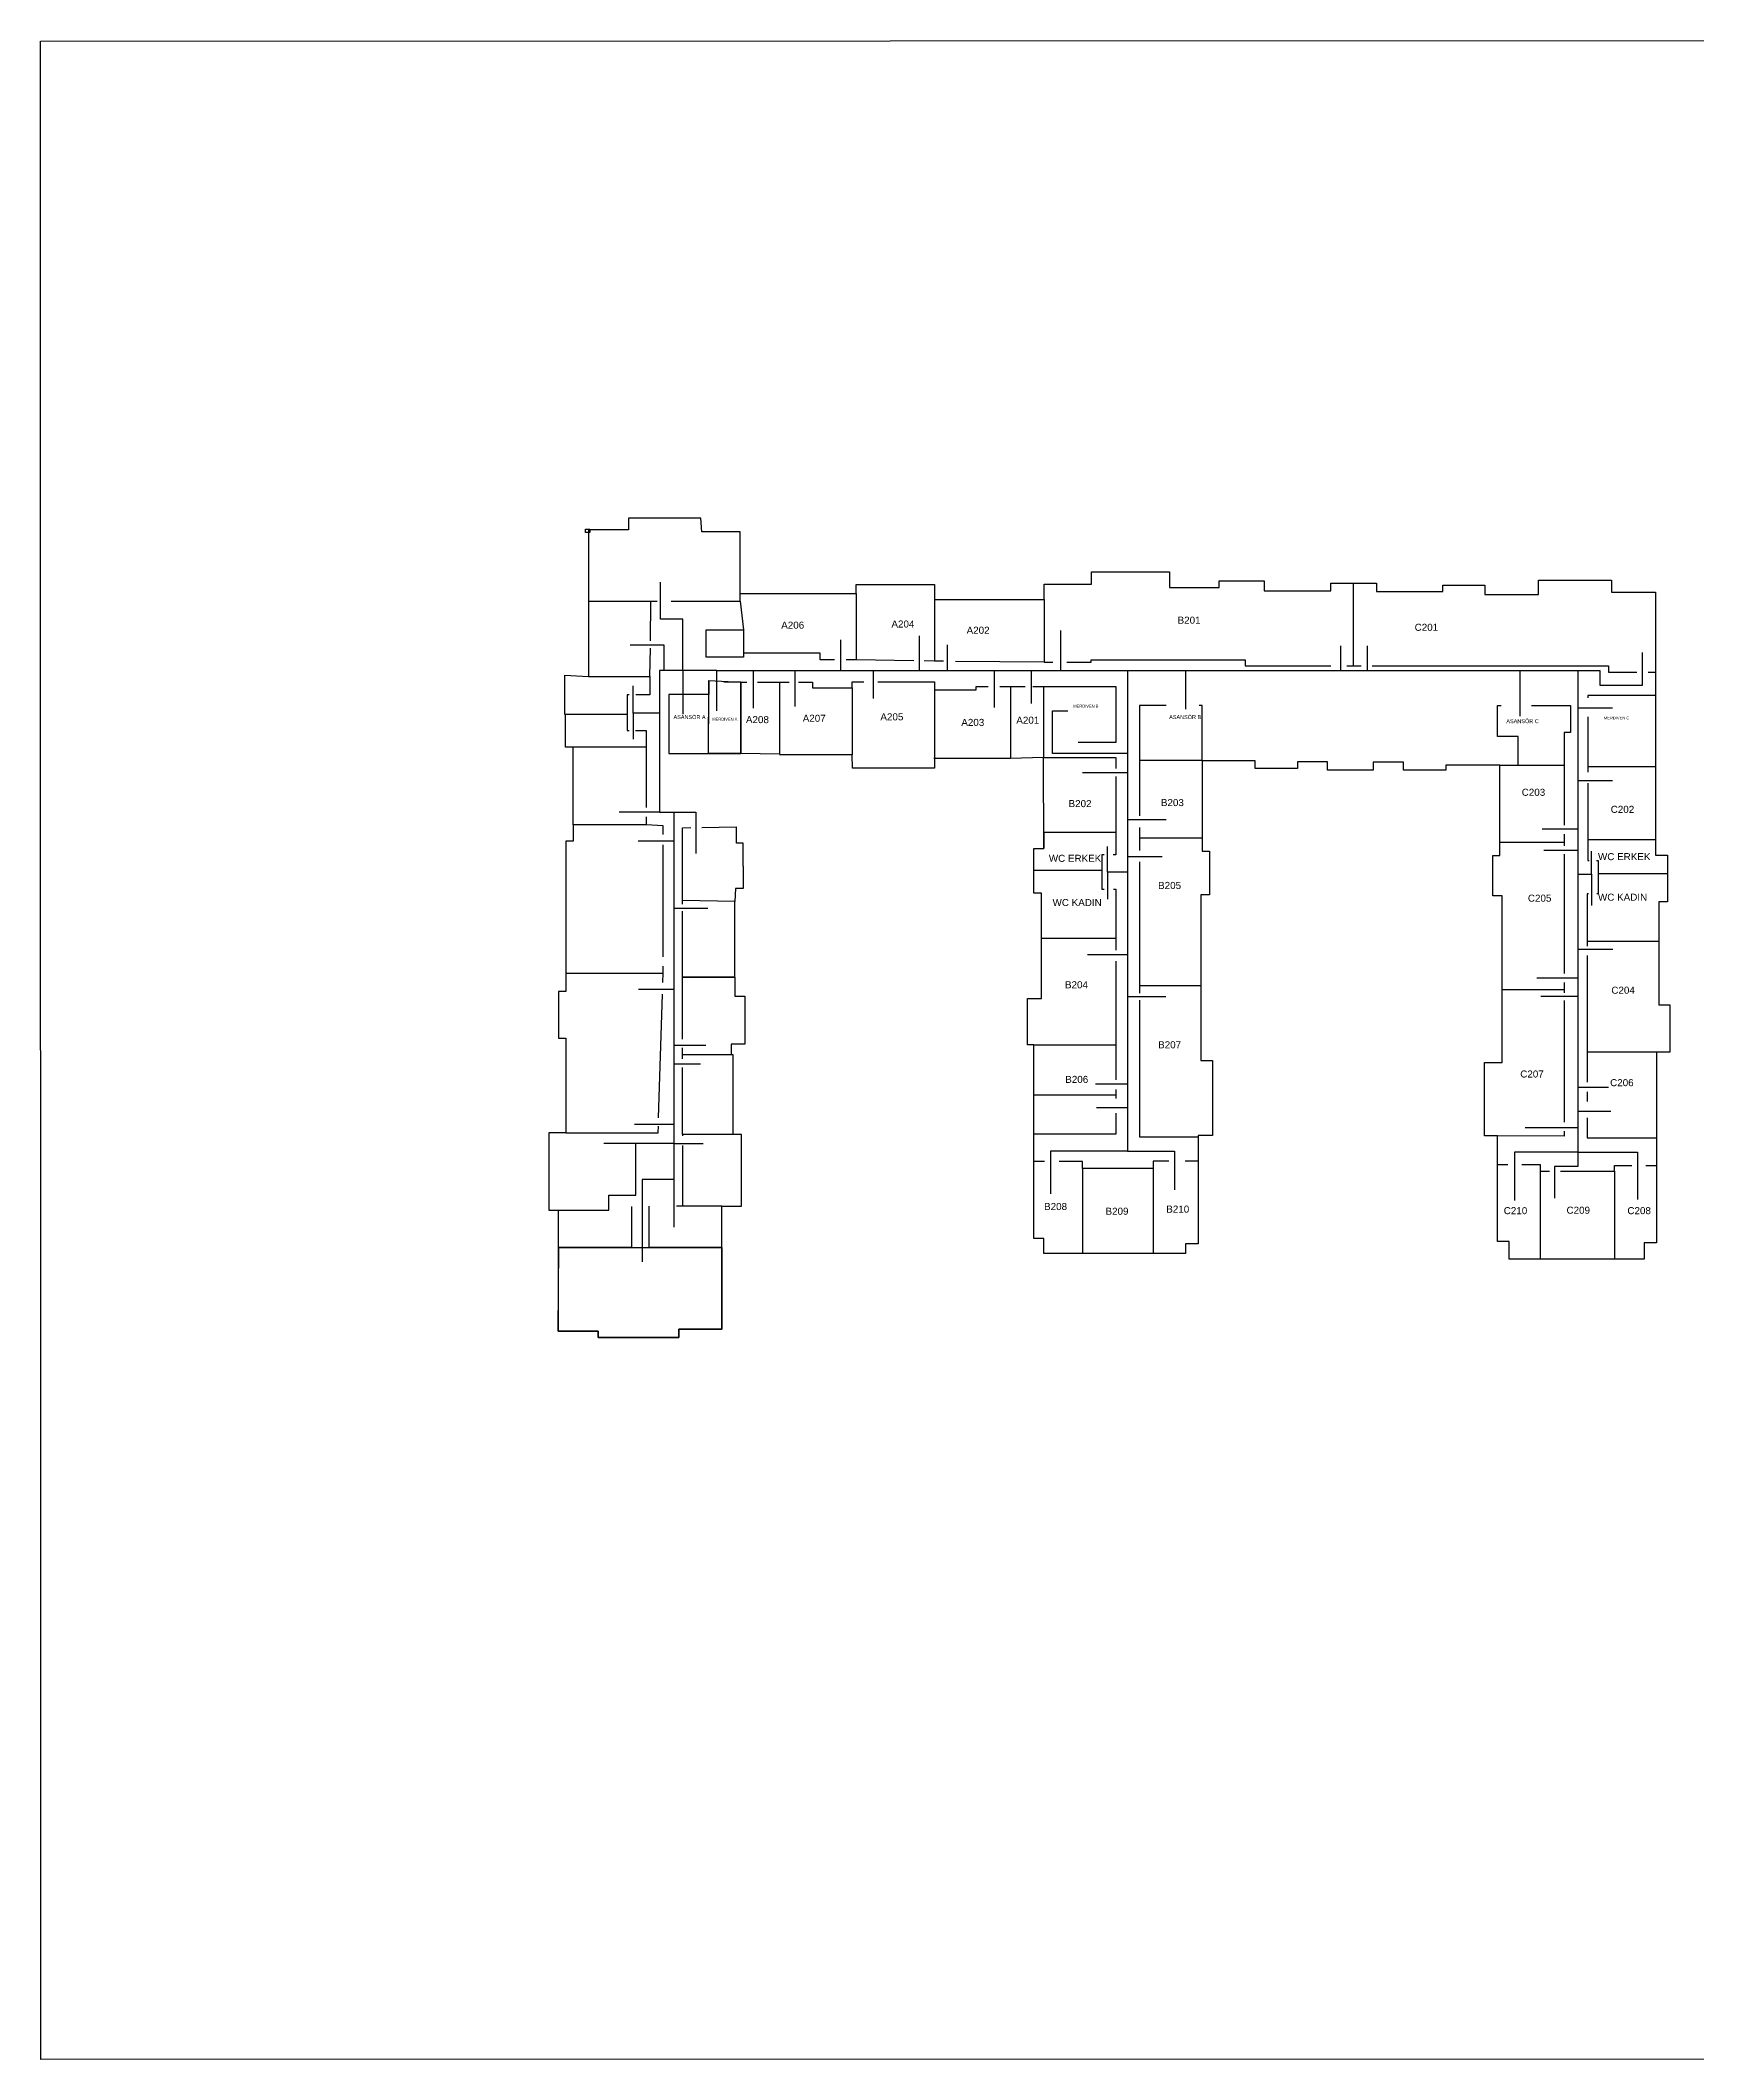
# Model space of a CAD drawing. Header units: metres. Extents: x 38811.5 to 38887.9, y 38454 to 38511.4.
# Drawn here: x 38811.5 to 38858.5, y 38454 to 38511.4 of the extents above; entities that cross this region are included whole.
import ezdxf

# ---------------------------------------------------------------- set-up
doc = ezdxf.new("R2010")
doc.units = ezdxf.units.M
doc.header["$MEASUREMENT"] = 0
for name, color, linetype in [('Paths', 70, 'Continuous'), ('Rooms', 10, 'Continuous'), ('Walls', 140, 'Continuous')]:
    doc.layers.add(name, color=color, linetype=linetype)
doc.styles.get("Standard").update_dxf_attribs({"font": 'arial.ttf', "height": 100})
picture_1 = doc.add_image_def('image1.jpg', size_in_pixel=(4032, 3024))
picture_2 = doc.add_image_def('image2.jpg', size_in_pixel=(4032, 3024))

msp = doc.modelspace()

# ---------------------------------------------------------------- linework, layer by layer
at = {"layer": 'Paths'}
for points in [[(38829.699, 38493.465), (38829.699, 38494.917), (38829.069, 38494.917), (38829.069, 38495.97)], [(38829.699, 38493.465), (38829.175, 38493.465), (38829.175, 38494.183), (38828.201, 38494.183)], [(38832.883, 38493.465), (38834.186, 38493.465), (38834.186, 38494.336)], [(38835.11, 38493.465), (38836.421, 38493.465), (38836.421, 38494.441)], [(38836.421, 38493.465), (38837.222, 38493.465), (38837.222, 38494.186)], [(38839.596, 38493.465), (38840.436, 38493.465), (38840.436, 38494.597)], [(38843.978, 38493.465), (38848.398, 38493.465), (38848.398, 38494.161)], [(38848.398, 38493.465), (38849.148, 38493.465), (38849.148, 38494.16)], [(38829.175, 38493.465), (38829.042, 38493.465), (38829.042, 38492.246), (38828.29, 38492.246), (38828.29, 38493.025)], [(38830.665, 38493.465), (38829.699, 38493.465), (38829.699, 38492.219)], [(38830.665, 38492.313), (38830.665, 38493.465), (38831.695, 38493.465), (38831.695, 38492.392)], [(38831.695, 38493.465), (38832.883, 38493.465), (38832.883, 38492.436)], [(38834.186, 38493.465), (38835.11, 38493.465), (38835.11, 38492.665)], [(38837.222, 38493.465), (38838.542, 38493.465), (38838.542, 38492.41)], [(38838.542, 38493.465), (38839.596, 38493.465), (38839.596, 38492.519)], [(38840.436, 38493.465), (38842.335, 38493.465), (38842.335, 38491.104), (38840.203, 38491.104), (38840.203, 38492.311), (38840.634, 38492.311)], [(38842.335, 38493.465), (38843.978, 38493.465), (38843.978, 38492.36)], [(38849.148, 38493.465), (38853.475, 38493.465), (38853.475, 38492.158)], [(38853.475, 38493.465), (38855.126, 38493.465), (38855.126, 38492.403), (38856.115, 38492.403)], [(38855.126, 38493.465), (38855.75, 38493.465), (38855.75, 38493.041), (38856.966, 38493.041), (38856.966, 38493.969)], [(38855.126, 38492.403), (38855.126, 38490.337), (38856.115, 38490.337)], [(38829.042, 38492.246), (38829.042, 38489.432), (38827.893, 38489.432)], [(38828.29, 38492.246), (38828.29, 38491.512)], [(38842.335, 38491.104), (38842.335, 38490.557), (38841.057, 38490.557)], [(38842.335, 38490.557), (38842.335, 38489.224), (38843.429, 38489.224)], [(38855.126, 38490.337), (38855.126, 38488.951), (38854.111, 38488.951)], [(38829.042, 38489.432), (38829.042, 38489.432), (38829.45, 38489.432), (38829.45, 38488.611), (38828.431, 38488.611)], [(38829.042, 38489.432), (38830.073, 38489.432), (38830.073, 38488.257)], [(38842.335, 38489.224), (38842.335, 38488.175), (38843.315, 38488.175)], [(38855.126, 38488.951), (38855.126, 38488.35), (38854.157, 38488.35)], [(38829.45, 38488.611), (38829.45, 38486.709), (38830.413, 38486.709)], [(38842.335, 38488.175), (38842.335, 38487.733), (38841.768, 38487.733), (38841.768, 38488.458)], [(38855.126, 38488.35), (38855.126, 38487.672), (38855.514, 38487.672), (38855.514, 38488.331)], [(38842.335, 38487.733), (38842.335, 38485.383), (38841.193, 38485.383)], [(38841.768, 38487.733), (38841.768, 38486.965)], [(38855.126, 38487.672), (38855.126, 38485.538), (38856.125, 38485.538)], [(38855.514, 38487.672), (38855.514, 38486.778)], [(38829.45, 38486.709), (38829.45, 38484.397), (38828.438, 38484.397)], [(38855.126, 38485.538), (38855.126, 38484.717), (38853.961, 38484.717)], [(38842.335, 38485.383), (38842.335, 38484.198), (38843.427, 38484.198)], [(38829.45, 38484.397), (38829.45, 38482.817), (38830.357, 38482.817)], [(38855.126, 38484.717), (38855.126, 38484.196), (38854.072, 38484.196)], [(38842.335, 38484.198), (38842.335, 38481.71), (38841.427, 38481.71)], [(38855.126, 38484.196), (38855.126, 38481.617), (38855.999, 38481.617)], [(38829.45, 38482.817), (38829.45, 38482.284), (38830.204, 38482.284)], [(38829.45, 38482.284), (38829.45, 38480.562), (38828.324, 38480.562)], [(38842.335, 38481.71), (38842.335, 38481.034), (38841.456, 38481.034)], [(38855.126, 38481.617), (38855.126, 38480.939), (38856.062, 38480.939)], [(38842.335, 38481.034), (38842.335, 38479.798), (38843.672, 38479.798), (38843.672, 38478.705)], [(38855.126, 38480.939), (38855.126, 38480.465), (38853.63, 38480.465)], [(38829.45, 38480.562), (38829.45, 38480.021), (38830.275, 38480.021)], [(38855.126, 38480.465), (38855.126, 38479.771), (38856.82, 38479.771), (38856.82, 38478.429)], [(38829.45, 38480.021), (38827.455, 38480.021)], [(38829.45, 38480.021), (38829.45, 38478.996), (38828.545, 38478.996), (38828.545, 38476.659)], [(38842.335, 38479.798), (38840.147, 38479.798), (38840.147, 38478.59)], [(38855.126, 38479.771), (38853.33, 38479.771), (38853.33, 38478.397)], [(38855.126, 38479.771), (38855.126, 38479.366), (38854.467, 38479.366), (38854.467, 38478.47)], [(38829.45, 38478.996), (38829.45, 38477.643)]]:
    msp.add_lwpolyline(points, dxfattribs=at)
at = {"layer": 'Rooms'}
for points in [[(38830.444, 38493.172), (38831.345, 38493.125), (38831.345, 38491.098), (38830.432, 38491.098), (38830.444, 38493.172)], [(38830.444, 38492.781), (38829.305, 38492.781), (38829.305, 38491.098), (38830.432, 38491.098), (38830.444, 38492.781)], [(38826.174, 38477.063), (38830.81, 38477.063), (38830.81, 38474.746), (38829.589, 38474.746), (38829.589, 38474.511), (38827.294, 38474.511), (38827.294, 38474.69), (38826.163, 38474.69), (38826.174, 38477.063)]]:
    msp.add_lwpolyline(points, dxfattribs=at)
at = {"layer": 'Walls'}
for points in [[(38830.214, 38497.787), (38828.157, 38497.787), (38828.157, 38497.454), (38827.017, 38497.454), (38827.017, 38495.426), (38828.796, 38495.426), (38828.971, 38495.426)], [(38829.366, 38495.426), (38831.326, 38495.426), (38831.326, 38497.398), (38830.242, 38497.398), (38830.214, 38497.787)], [(38834.623, 38495.646), (38834.623, 38495.904), (38836.849, 38495.904), (38836.849, 38493.727), (38836.558, 38493.731)], [(38839.969, 38495.477), (38839.969, 38495.91), (38841.307, 38495.91), (38841.307, 38496.268), (38843.522, 38496.268), (38843.522, 38495.819), (38844.938, 38495.819), (38844.938, 38496.009), (38846.217, 38496.009), (38846.217, 38495.727), (38848.113, 38495.727), (38848.113, 38495.94), (38849.407, 38495.94), (38849.407, 38495.705), (38851.292, 38495.705), (38851.292, 38495.887), (38852.487, 38495.887), (38852.487, 38495.621), (38854.01, 38495.621), (38854.01, 38496.024), (38856.088, 38496.024), (38856.088, 38495.69), (38857.337, 38495.69), (38857.337, 38488.214), (38857.678, 38488.214), (38857.678, 38486.889), (38857.425, 38486.889), (38857.425, 38483.957), (38857.736, 38483.957), (38857.736, 38482.613), (38857.366, 38482.613), (38857.366, 38477.2), (38857.015, 38477.2), (38857.015, 38476.732), (38853.176, 38476.732), (38853.176, 38477.239), (38852.845, 38477.239), (38852.845, 38480.238), (38852.475, 38480.238), (38852.475, 38482.321), (38852.981, 38482.321), (38852.981, 38484.441), (38852.981, 38486.528), (38852.981, 38487.058), (38852.981, 38487.058), (38852.981, 38487.058), (38852.716, 38487.058), (38852.716, 38488.204), (38852.915, 38488.204), (38852.915, 38490.768), (38851.379, 38490.768), (38851.379, 38490.632), (38850.172, 38490.632), (38850.172, 38490.632), (38850.172, 38490.86), (38849.311, 38490.86), (38849.311, 38490.631), (38848.018, 38490.631), (38848.018, 38490.865), (38847.164, 38490.865), (38847.164, 38490.675), (38845.96, 38490.675), (38845.96, 38490.893), (38844.458, 38490.893), (38844.458, 38488.33), (38844.659, 38488.33), (38844.659, 38487.09), (38844.42, 38487.09), (38844.42, 38482.375), (38844.745, 38482.375), (38844.745, 38480.251), (38844.344, 38480.251), (38844.344, 38477.165), (38843.983, 38477.165), (38843.983, 38476.895), (38839.952, 38476.895), (38839.952, 38477.316), (38839.671, 38477.316), (38839.671, 38482.823), (38839.496, 38482.823), (38839.496, 38484.135), (38839.895, 38484.135), (38839.895, 38487.135), (38839.669, 38487.135), (38839.669, 38488.404), (38839.958, 38488.404), (38839.947, 38490.986)], [(38848.748, 38495.938), (38848.748, 38493.596)], [(38827.017, 38495.426), (38827.017, 38493.287), (38828.768, 38493.287), (38828.779, 38494.091)], [(38828.782, 38494.305), (38828.796, 38495.426)], [(38831.326, 38495.426), (38831.428, 38494.619)], [(38831.33, 38495.646), (38834.623, 38495.646), (38834.623, 38493.761), (38834.34, 38493.761)], [(38836.852, 38495.477), (38839.969, 38495.477), (38839.969, 38493.693), (38837.443, 38493.72)], [(38857.337, 38495.69), (38857.337, 38492.484)], [(38830.502, 38494.619), (38831.428, 38494.619), (38831.428, 38493.842), (38830.362, 38493.842), (38830.362, 38494.619), (38830.502, 38494.619)], [(38834.014, 38493.761), (38833.602, 38493.761), (38833.602, 38493.953), (38831.425, 38493.953)], [(38836.266, 38493.736), (38834.623, 38493.761)], [(38837.102, 38493.724), (38836.849, 38493.727)], [(38839.969, 38493.693), (38840.21, 38493.693)], [(38840.614, 38493.693), (38841.306, 38493.693), (38841.306, 38493.768), (38845.672, 38493.768), (38845.672, 38493.596), (38848.113, 38493.596)], [(38848.561, 38493.596), (38848.971, 38493.596)], [(38849.282, 38493.596), (38851.901, 38493.596), (38855.995, 38493.596), (38855.995, 38493.411), (38856.801, 38493.411)], [(38828.181, 38492.773), (38828.116, 38492.773), (38828.116, 38492.214), (38826.351, 38492.214), (38826.351, 38493.332), (38827.017, 38493.287)], [(38828.768, 38493.287), (38828.768, 38492.773), (38828.363, 38492.773)], [(38830.444, 38493.172), (38830.444, 38492.781), (38830.344, 38492.781)], [(38830.432, 38491.098), (38831.345, 38491.098), (38831.345, 38493.125), (38830.87, 38493.125)], [(38831.345, 38493.125), (38831.519, 38493.125)], [(38831.818, 38493.125), (38832.448, 38493.125), (38832.448, 38491.087), (38831.345, 38491.098)], [(38832.448, 38493.125), (38832.721, 38493.125)], [(38832.985, 38493.125), (38833.384, 38493.125), (38833.384, 38492.971), (38834.511, 38492.971), (38834.511, 38491.063), (38832.448, 38491.063)], [(38834.511, 38492.971), (38834.511, 38493.137), (38834.842, 38493.137)], [(38835.238, 38493.137), (38836.847, 38493.137), (38836.847, 38490.684), (38834.523, 38490.684), (38834.511, 38491.063)], [(38838.707, 38493.003), (38839.008, 38493.003), (38839.008, 38490.959), (38836.829, 38490.959)], [(38836.859, 38492.91), (38838.031, 38492.91), (38838.031, 38493.003), (38838.373, 38493.003)], [(38839.008, 38493.003), (38839.423, 38493.003)], [(38839.646, 38493.003), (38839.947, 38493.003), (38839.947, 38490.986), (38839.008, 38490.959)], [(38839.947, 38493.003), (38842, 38493.003), (38842, 38491.41)], [(38857.122, 38493.411), (38857.337, 38493.411)], [(38829.413, 38492.781), (38829.305, 38492.781), (38829.305, 38491.098), (38830.432, 38491.098), (38830.444, 38492.781)], [(38843.433, 38492.47), (38842.673, 38492.47), (38842.673, 38489.331)], [(38844.458, 38490.893), (38844.458, 38492.47), (38844.37, 38492.47)], [(38852.915, 38490.768), (38853.429, 38490.768), (38853.429, 38491.589), (38852.848, 38491.589), (38852.848, 38492.468), (38852.952, 38492.468)], [(38853.81, 38492.468), (38854.914, 38492.468), (38854.914, 38491.697), (38854.74, 38491.697), (38854.74, 38489.068)], [(38857.348, 38492.75), (38855.408, 38492.75), (38855.408, 38492.68)], [(38828.354, 38491.754), (38828.664, 38491.754), (38828.664, 38491.283), (38826.365, 38491.283), (38826.365, 38492.214)], [(38828.116, 38492.214), (38828.116, 38491.754), (38828.172, 38491.754)], [(38855.408, 38492.143), (38855.408, 38490.572)], [(38828.664, 38489.305), (38828.664, 38489.077), (38826.585, 38489.077), (38826.585, 38491.281)], [(38828.664, 38491.283), (38828.664, 38489.564)], [(38842, 38491.41), (38840.936, 38491.41)], [(38839.947, 38490.986), (38841.993, 38490.986)], [(38842, 38490.986), (38842, 38490.678)], [(38842.675, 38490.912), (38844.457, 38490.912)], [(38853.429, 38490.768), (38854.741, 38490.768)], [(38855.409, 38490.733), (38857.332, 38490.733)], [(38842, 38490.452), (38842, 38488.221)], [(38855.408, 38490.255), (38855.408, 38488.064), (38855.453, 38488.064)], [(38826.585, 38489.077), (38826.585, 38488.607), (38826.38, 38488.607), (38826.38, 38487.351), (38826.38, 38487.351), (38826.38, 38484.856), (38829.142, 38484.856), (38829.142, 38485.058)], [(38829.142, 38488.798), (38829.142, 38489.05), (38828.664, 38489.077)], [(38829.687, 38487.899), (38829.687, 38488.993), (38829.927, 38488.997)], [(38830.243, 38489.002), (38831.224, 38489.017)], [(38831.412, 38487.899), (38831.412, 38488.558), (38831.224, 38488.558), (38831.224, 38489.017)], [(38842.673, 38489), (38842.673, 38488.344)], [(38829.142, 38485.326), (38829.142, 38488.508)], [(38841.997, 38488.86), (38839.954, 38488.86)], [(38839.954, 38488.86), (38839.954, 38488.404)], [(38842.672, 38488.71), (38844.458, 38488.71)], [(38852.917, 38488.584), (38854.741, 38488.584)], [(38854.74, 38488.807), (38854.74, 38488.479)], [(38855.406, 38488.655), (38857.332, 38488.655)], [(38829.687, 38486.923), (38829.687, 38487.899)], [(38831.412, 38487.899), (38831.412, 38487.264), (38831.201, 38487.264), (38831.183, 38486.9)], [(38841.613, 38487.78), (38839.671, 38487.78)], [(38841.667, 38488.224), (38841.6, 38488.224), (38841.6, 38487.251), (38841.67, 38487.251)], [(38842.003, 38488.224), (38841.927, 38488.224)], [(38842.673, 38488.019), (38842.673, 38484.293)], [(38854.74, 38488.237), (38854.74, 38484.851)], [(38855.654, 38488.064), (38855.7, 38488.064), (38855.7, 38487.118), (38855.668, 38487.118)], [(38841.932, 38487.251), (38842, 38487.251)], [(38842, 38487.251), (38842, 38485.511)], [(38855.702, 38487.688), (38857.677, 38487.688)], [(38831.183, 38484.744), (38831.183, 38486.9), (38829.687, 38486.923)], [(38829.687, 38486.819), (38829.687, 38486.923)], [(38831.183, 38484.744), (38829.687, 38484.744), (38829.687, 38486.62)], [(38855.432, 38487.118), (38855.393, 38487.118), (38855.393, 38485.624)], [(38839.894, 38485.857), (38841.996, 38485.857)], [(38857.418, 38485.756), (38855.395, 38485.756)], [(38826.38, 38484.856), (38826.38, 38484.342), (38826.167, 38484.342), (38826.167, 38483.015), (38826.38, 38483.015), (38826.38, 38480.325), (38829.001, 38480.325), (38829.006, 38480.511)], [(38829.134, 38484.594), (38829.142, 38484.856)], [(38842, 38485.202), (38842, 38481.824)], [(38855.393, 38485.364), (38855.393, 38481.759)], [(38829.687, 38482.985), (38829.687, 38484.744), (38831.183, 38484.744), (38831.183, 38484.204), (38831.462, 38484.204), (38831.462, 38482.846), (38831.071, 38482.846), (38831.071, 38482.552)], [(38842.674, 38484.507), (38844.421, 38484.507)], [(38852.978, 38484.4), (38854.735, 38484.4)], [(38854.74, 38484.598), (38854.74, 38484.301)], [(38829.014, 38480.752), (38829.124, 38484.262)], [(38842.673, 38484.091), (38842.673, 38480.213), (38844.344, 38480.213)], [(38854.74, 38484.083), (38854.74, 38480.625)], [(38829.687, 38482.552), (38829.687, 38482.736)], [(38839.671, 38482.823), (38841.998, 38482.823)], [(38857.366, 38482.613), (38855.393, 38482.613)], [(38829.687, 38482.423), (38829.687, 38482.552), (38831.124, 38482.552), (38831.124, 38480.271)], [(38829.687, 38480.273), (38829.687, 38482.181)], [(38842, 38481.551), (38842, 38481.294)], [(38855.393, 38481.484), (38855.393, 38481.212)], [(38841.994, 38481.393), (38839.673, 38481.393)], [(38842, 38480.88), (38842, 38480.285), (38839.677, 38480.285), (38839.677, 38480.298)], [(38826.38, 38480.325), (38825.898, 38480.325), (38825.898, 38478.128), (38827.598, 38478.128), (38827.598, 38478.553), (38828.363, 38478.553), (38828.363, 38480.003)], [(38828.363, 38480.305), (38828.363, 38480.312)], [(38830.81, 38478.237), (38831.364, 38478.237), (38831.364, 38480.273), (38829.687, 38480.273), (38829.687, 38480.24)], [(38854.74, 38480.373), (38854.74, 38480.229), (38852.845, 38480.238)], [(38855.393, 38480.753), (38855.393, 38480.184), (38857.366, 38480.184)], [(38829.687, 38479.965), (38829.687, 38478.235)], [(38839.975, 38479.505), (38839.671, 38479.505)], [(38843.503, 38479.52), (38843.065, 38479.52), (38843.065, 38479.311), (38841.051, 38479.311), (38841.051, 38479.505), (38840.393, 38479.505)], [(38841.051, 38479.311), (38841.051, 38476.895)], [(38843.065, 38479.311), (38843.065, 38476.893)], [(38844.34, 38479.52), (38843.973, 38479.52)], [(38852.842, 38479.426), (38853.142, 38479.426)], [(38853.532, 38479.426), (38854.06, 38479.426), (38854.06, 38479.236), (38854.326, 38479.236)], [(38854.06, 38479.236), (38854.06, 38476.733)], [(38854.634, 38479.236), (38856.165, 38479.236), (38856.165, 38479.39), (38856.661, 38479.39)], [(38856.165, 38479.236), (38856.165, 38476.732)], [(38857.059, 38479.39), (38857.366, 38479.39)], [(38826.163, 38478.137), (38826.163, 38474.69), (38827.294, 38474.69), (38827.294, 38474.511), (38829.589, 38474.511), (38829.589, 38474.746), (38830.81, 38474.746), (38830.81, 38477.063), (38828.729, 38477.063)], [(38828.244, 38478.225), (38828.244, 38477.064)], [(38828.738, 38478.237), (38828.738, 38477.063)], [(38830.81, 38477.063), (38830.81, 38478.237), (38829.519, 38478.237)], [(38828.244, 38477.063), (38826.174, 38477.063)], [(38828.738, 38477.061), (38828.738, 38477.058)]]:
    msp.add_lwpolyline(points, dxfattribs=at)

# ---------------------------------------------------------------- texts
at = {"layer": 'Rooms', "attachment_point": 1}
for s, insert, char_height in [('A206', (38832.496, 38494.849), 0.2), ('A204', (38835.627, 38494.881), 0.2), ('A202', (38837.763, 38494.704), 0.2), ('B201', (38843.757, 38494.99), 0.2), ('C{\\fArial|b0|i0|c178|p34;201}', (38850.491, 38494.788), 0.2), ('MERDIVEN A ', (38830.536, 38492.117), 0.08218), ('A208', (38831.494, 38492.164), 0.2), ('A207', (38833.107, 38492.203), 0.2), ('A205', (38835.314, 38492.244), 0.2), ('A203', (38837.612, 38492.086), 0.2)]:
    msp.add_mtext(s, dxfattribs=dict(at, insert=insert, char_height=char_height))
for s, insert, char_height, width in [('MERDIVEN B', (38840.793, 38492.488), 0.0822, 0.74139), ('ASANSÖR A ', (38829.436, 38492.192), 0.1118, 0.95731), ('A201', (38839.175, 38492.148), 0.2, 0.01736), ('ASANSÖR B ', (38843.516, 38492.192), 0.1118, 0.95731), ('ASANSÖR C ', (38853.096, 38492.075), 0.1118, 0.95731), ('MERDIVEN C', (38855.866, 38492.153), 0.0822, 0.74139), ('C{\\fArial|b0|i0|c178|p34;2}03', (38853.533, 38490.1), 0.2, 0.63286), ('B202', (38840.659, 38489.778), 0.2, 0.56366), ('B203', (38843.282, 38489.807), 0.2, 0.65034), ('C{\\fArial|b0|i0|c178|p34;202}', (38856.061, 38489.615), 0.2, 0.63286), ('WC ERKEK', (38840.099, 38488.224), 0.2, 1.48551), ('WC ERKEK', (38855.7, 38488.271), 0.2, 1.56068), ('B205', (38843.203, 38487.453), 0.2, 0.65034), ('WC KADIN', (38840.205, 38486.967), 0.2, 1.4392), ('C{\\fArial|b0|i0|c178|p34;2}05', (38853.708, 38487.091), 0.2, 0.38311), ('WC KADIN', (38855.7, 38487.118), 0.2, 1.4392), ('B204', (38840.558, 38484.63), 0.2, 0.65034), ('C{\\fArial|b0|i0|c178|p34;204}', (38856.079, 38484.475), 0.2, 0.63286), ('B207', (38843.204, 38482.925), 0.2, 0.65034), ('C{\\fArial|b0|i0|c178|p34;207}', (38853.491, 38482.094), 0.2, 0.63286), ('B206', (38840.565, 38481.941), 0.2, 0.65034), ('C{\\fArial|b0|i0|c178|p34;206}', (38856.044, 38481.848), 0.2, 0.63286), ('B208', (38839.964, 38478.329), 0.2, 0.65077), ('B209', (38841.709, 38478.194), 0.2, 0.65034), ('B210', (38843.435, 38478.255), 0.2, 0.65077), ('C210', (38853.022, 38478.211), 0.2, 0.67383), ('C{\\fArial|b0|i0|c178|p34;2}09', (38854.805, 38478.223), 0.2, 0.63286), ('C208', (38856.535, 38478.211), 0.2, 0.67383)]:
    msp.add_mtext(s, dxfattribs=dict(at, insert=insert, char_height=char_height, width=width))
at = {"layer": 'Walls', "insert": (38835.627, 38499.014), "char_height": 0.0004, "attachment_point": 1}
msp.add_mtext_dynamic_manual_height_columns('A109', width=0.07454, gutter_width=0.002, heights=[0], dxfattribs=at)

# ---------------------------------------------------------------- pictures from other files: only their frames are drawn
image = msp.add_image(picture_1, insert=(38811.465, 38453.987), size_in_units=(76.48, 57.36), rotation=0.0145)
image.dxf.flags = 6
at = {"layer": 'Paths'}
image = msp.add_image(picture_2, insert=(38826.932, 38497.382), size_in_units=(0.125, 0.0936), dxfattribs=at)
image.dxf.flags = 7

doc.saveas('drawing.dxf')
